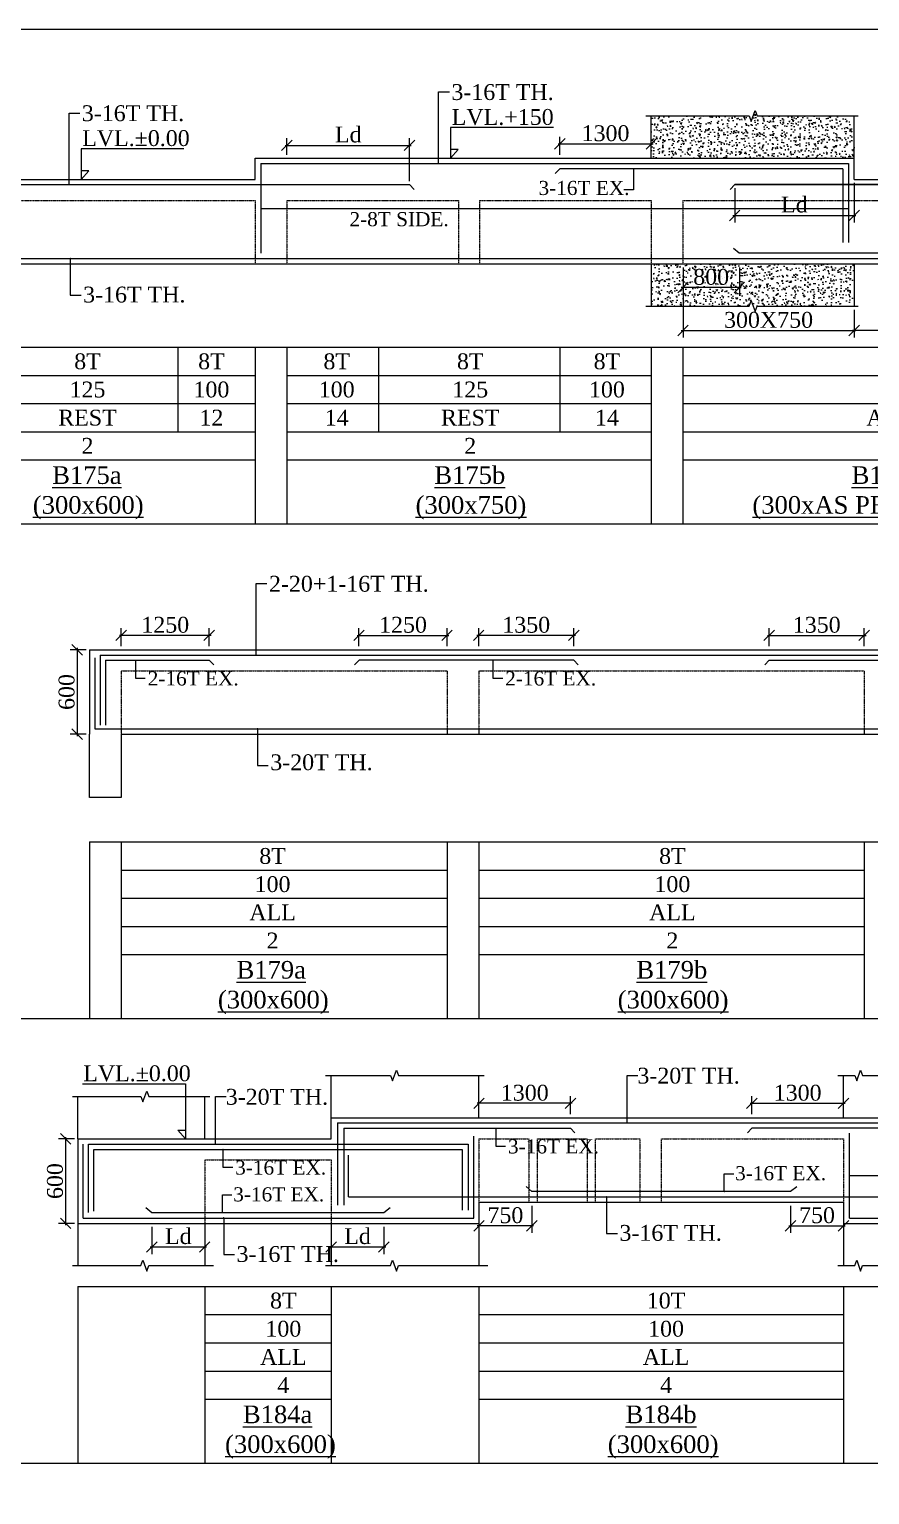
# Model space of a CAD drawing. Header units: millimetres. Extents: x 9781889 to 10654170, y -7832723 to -7608561.
# Drawn here: x 10515077 to 10527011, y -7781024 to -7760218 of the extents above; entities that cross this region are included whole.
import ezdxf
from ezdxf.enums import TextEntityAlignment as Align

# ---------------------------------------------------------------- set-up
doc = ezdxf.new("R2010")
doc.units = ezdxf.units.MM
doc.header["$LTSCALE"] = 10
doc.header["$PDMODE"] = 3
doc.linetypes.add('HIDDEN', pattern=[0.375, 0.25, -0.125])
for name, color, linetype, lineweight in [('LVL', 3, 'Continuous', 0), ('S-CUT OUT LINE', 9, 'Continuous', 0), ('S-DIM L.S.', 7, 'Continuous', 0), ('S-HATCH', 8, 'Continuous', 0), ('S-L.S.SECTION', 5, 'Continuous', 0), ('S-L.S.SLAB LINE', 252, 'HIDDEN', 0), ('S-L.S.STEEL', 1, 'Continuous', 9), ('S-L.S.STEEL 1', 6, 'Continuous', 0), ('S-SECTION MARK', 7, 'Continuous', 0), ('S-SHEET', 251, 'Continuous', 0), ('S-TEXT', 7, 'Continuous', 0), ('S-TEXT L.S. BEAM NO.', 30, 'Continuous', 0), ('S-TEXT. L.S.', 7, 'Continuous', 0)]:
    doc.layers.add(name, color=color, linetype=linetype, lineweight=lineweight)
doc.styles.add('135', font='arial.ttf', dxfattribs={"width": 0.8, "height": 135})
doc.styles.get("Standard").update_dxf_attribs({"font": 'arial.ttf'})
doc.styles.add('TEXT', font='times.ttf')
doc.dimstyles.new('75', dxfattribs={"dimtxt": 135, "dimasz": 90, "dimexe": 0.1, "dimexo": 0.03, "dimgap": 0.09, "dimtad": 1, "dimdec": 0, "dimzin": 0, "dimdsep": 46, "dimtxsty": '135', "dimblk": 'ARCHTICK', "dimcen": 0.09, "dimclrd": 256, "dimclre": 256, "dimclrt": 256, "dimadec": 0, "dimazin": 0, "dimtfac": 1, "dimtdec": 0, "dimtofl": 0, "dimtmove": 1, "dimatfit": 3, "dimldrblk": 'DOTSMALL', "dimfxl": 1, "dimtolj": 1, "dimtzin": 0, "dimlwd": -1, "dimlwe": -1, "dimarcsym": 0})
doc.dimstyles.new('SETU_1', dxfattribs={"dimtxt": 200, "dimasz": 150, "dimexe": 100, "dimexo": 50, "dimgap": 35, "dimtad": 1, "dimdec": 0, "dimzin": 0, "dimdsep": 46, "dimtxsty": 'Standard', "dimblk": 'OBLIQUE', "dimcen": 150, "dimdle": 25, "dimclrd": 256, "dimclre": 7, "dimclrt": 256, "dimadec": 0, "dimazin": 0, "dimtfac": 1, "dimtdec": 0, "dimtofl": 0, "dimtmove": 1, "dimatfit": 3, "dimfxl": 1, "dimtolj": 1, "dimtzin": 0, "dimlwd": -1, "dimlwe": 5, "dimarcsym": 1})

# ---------------------------------------------------------------- blocks, each defined once
blk = doc.blocks.new('_ArchTick')
at = {"color": 0, "linetype": 'ByBlock', "const_width": 0.15}
blk.add_lwpolyline([(-0.5, -0.5), (0.5, 0.5)], dxfattribs=at)
blk = doc.blocks.new('_Oblique')
at = {"color": 0, "linetype": 'ByBlock', "lineweight": -2}
blk.add_line((-0.5, -0.5), (0.5, 0.5), dxfattribs=at)
blk = doc.blocks.new('*D1008')
at = {"layer": 'Defpoints', "color": 0, "transparency": 16777216}
for p in [(10515933, -7769027), (10515758, -7770227), (10515933, -7770227)]:
    blk.add_point(p, dxfattribs=at)
at = {"layer": 'S-DIM L.S.', "color": 7, "lineweight": 5, "transparency": 16777216}
for p, q in [((10515883, -7769027), (10515658, -7769027)), ((10515883, -7770227), (10515658, -7770227))]:
    blk.add_line(p, q, dxfattribs=at)
at = {"layer": 'S-DIM L.S.', "transparency": 16777216}
blk.add_line((10515758, -7769002), (10515758, -7770252), dxfattribs=at)
at = {"layer": 'S-DIM L.S.', "transparency": 16777216, "xscale": 150, "yscale": 150, "zscale": 150}
for p, rotation in [((10515758, -7769027), 90), ((10515758, -7770227), 270)]:
    blk.add_blockref('_Oblique', p, dxfattribs=dict(at, rotation=rotation))
at = {"layer": 'S-DIM L.S.', "transparency": 16777216, "insert": (10515608, -7769627), "char_height": 225, "attachment_point": 5, "rotation": 90, "style": 'TEXT'}
blk.add_mtext('\\A1;600', dxfattribs=at)
blk = doc.blocks.new('*D1009')
at = {"layer": 'Defpoints', "color": 0, "transparency": 16777216}
for p in [(10516383, -7768823), (10516383, -7769027, 0), (10517633, -7769027, 0)]:
    blk.add_point(p, dxfattribs=at)
at = {"layer": 'S-DIM L.S.', "color": 7, "lineweight": 5, "transparency": 16777216}
for p, q in [((10516383, -7768977), (10516383, -7768723)), ((10517633, -7768977), (10517633, -7768723))]:
    blk.add_line(p, q, dxfattribs=at)
at = {"layer": 'S-DIM L.S.', "transparency": 16777216}
blk.add_line((10517658, -7768823), (10516358, -7768823), dxfattribs=at)
at = {"layer": 'S-DIM L.S.', "transparency": 16777216, "xscale": 150, "yscale": 150, "zscale": 150, "rotation": 180}
blk.add_blockref('_Oblique', (10516383, -7768823), dxfattribs=at)
at = {"layer": 'S-DIM L.S.', "transparency": 16777216, "xscale": 150, "yscale": 150, "zscale": 150}
blk.add_blockref('_Oblique', (10517633, -7768823), dxfattribs=at)
at = {"layer": 'S-DIM L.S.', "transparency": 16777216, "insert": (10517008, -7768674), "char_height": 225, "attachment_point": 5, "style": 'TEXT'}
blk.add_mtext('\\A1;1250', dxfattribs=at)
blk = doc.blocks.new('*D1010')
at = {"layer": 'Defpoints', "color": 0, "transparency": 16777216}
for p in [(10521009, -7768823), (10519759, -7769027, 0), (10521009, -7769027, 0)]:
    blk.add_point(p, dxfattribs=at)
at = {"layer": 'S-DIM L.S.', "color": 7, "lineweight": 5, "transparency": 16777216}
for p, q in [((10519759, -7768977), (10519759, -7768723)), ((10521009, -7768977), (10521009, -7768723))]:
    blk.add_line(p, q, dxfattribs=at)
at = {"layer": 'S-DIM L.S.', "transparency": 16777216}
blk.add_line((10519734, -7768823), (10521034, -7768823), dxfattribs=at)
at = {"layer": 'S-DIM L.S.', "transparency": 16777216, "xscale": 150, "yscale": 150, "zscale": 150, "rotation": 180}
blk.add_blockref('_Oblique', (10519759, -7768823), dxfattribs=at)
at = {"layer": 'S-DIM L.S.', "transparency": 16777216, "xscale": 150, "yscale": 150, "zscale": 150}
blk.add_blockref('_Oblique', (10521009, -7768823), dxfattribs=at)
at = {"layer": 'S-DIM L.S.', "transparency": 16777216, "insert": (10520384, -7768674), "char_height": 225, "attachment_point": 5, "style": 'TEXT'}
blk.add_mtext('\\A1;1250', dxfattribs=at)
blk = doc.blocks.new('*D1011')
at = {"layer": 'Defpoints', "color": 0, "transparency": 16777216}
for p in [(10521459, -7768823), (10521459, -7769027, 0), (10522809, -7769027, 0)]:
    blk.add_point(p, dxfattribs=at)
at = {"layer": 'S-DIM L.S.', "color": 7, "lineweight": 5, "transparency": 16777216}
for p, q in [((10521459, -7768977), (10521459, -7768723)), ((10522809, -7768977), (10522809, -7768723))]:
    blk.add_line(p, q, dxfattribs=at)
at = {"layer": 'S-DIM L.S.', "transparency": 16777216}
blk.add_line((10522834, -7768823), (10521434, -7768823), dxfattribs=at)
at = {"layer": 'S-DIM L.S.', "transparency": 16777216, "xscale": 150, "yscale": 150, "zscale": 150, "rotation": 180}
blk.add_blockref('_Oblique', (10521459, -7768823), dxfattribs=at)
at = {"layer": 'S-DIM L.S.', "transparency": 16777216, "xscale": 150, "yscale": 150, "zscale": 150}
blk.add_blockref('_Oblique', (10522809, -7768823), dxfattribs=at)
at = {"layer": 'S-DIM L.S.', "transparency": 16777216, "insert": (10522134, -7768674), "char_height": 225, "attachment_point": 5, "style": 'TEXT'}
blk.add_mtext('\\A1;1350', dxfattribs=at)
blk = doc.blocks.new('*D1217')
at = {"layer": 'Defpoints', "color": 0, "transparency": 16777216}
for p in [(10526934, -7768823), (10525584, -7769027, 0), (10526934, -7769027, 0)]:
    blk.add_point(p, dxfattribs=at)
at = {"layer": 'S-DIM L.S.', "color": 7, "lineweight": 5, "transparency": 16777216}
for p, q in [((10525584, -7768977), (10525584, -7768723)), ((10526934, -7768977), (10526934, -7768723))]:
    blk.add_line(p, q, dxfattribs=at)
at = {"layer": 'S-DIM L.S.', "transparency": 16777216}
blk.add_line((10525559, -7768823), (10526959, -7768823), dxfattribs=at)
at = {"layer": 'S-DIM L.S.', "transparency": 16777216, "xscale": 150, "yscale": 150, "zscale": 150, "rotation": 180}
blk.add_blockref('_Oblique', (10525584, -7768823), dxfattribs=at)
at = {"layer": 'S-DIM L.S.', "transparency": 16777216, "xscale": 150, "yscale": 150, "zscale": 150}
blk.add_blockref('_Oblique', (10526934, -7768823), dxfattribs=at)
at = {"layer": 'S-DIM L.S.', "transparency": 16777216, "insert": (10526259, -7768674), "char_height": 225, "attachment_point": 5, "style": 'TEXT'}
blk.add_mtext('\\A1;1350', dxfattribs=at)
blk = doc.blocks.new('*D1807')
at = {"layer": 'Defpoints', "color": 0, "transparency": 16777216}
for p in [(10523910, -7761845), (10522610, -7762049, 0), (10523910, -7762049, 0)]:
    blk.add_point(p, dxfattribs=at)
at = {"layer": 'S-DIM L.S.', "transparency": 16777216}
blk.add_line((10522585, -7761845), (10523935, -7761845), dxfattribs=at)
at = {"layer": 'S-DIM L.S.', "color": 7, "lineweight": 5, "transparency": 16777216}
for p, q in [((10522610, -7761999), (10522610, -7761745)), ((10523910, -7761999), (10523910, -7761745))]:
    blk.add_line(p, q, dxfattribs=at)
at = {"layer": 'S-DIM L.S.', "transparency": 16777216, "xscale": 150, "yscale": 150, "zscale": 150, "rotation": 180}
blk.add_blockref('_Oblique', (10522610, -7761845), dxfattribs=at)
at = {"layer": 'S-DIM L.S.', "transparency": 16777216, "xscale": 150, "yscale": 150, "zscale": 150}
blk.add_blockref('_Oblique', (10523910, -7761845), dxfattribs=at)
at = {"layer": 'S-DIM L.S.', "transparency": 16777216, "insert": (10523260, -7761695), "char_height": 225, "attachment_point": 5, "style": 'TEXT'}
blk.add_mtext('\\A1;1300', dxfattribs=at)
blk = doc.blocks.new('*D1809')
at = {"layer": 'Defpoints', "color": 0, "transparency": 16777216}
for p in [(10524360, -7763549, 0), (10525160, -7763549, 0), (10524360, -7763885)]:
    blk.add_point(p, dxfattribs=at)
at = {"layer": 'S-DIM L.S.', "color": 7, "lineweight": 5, "transparency": 16777216}
for p, q in [((10524360, -7763599), (10524360, -7763985)), ((10525160, -7763599), (10525160, -7763985))]:
    blk.add_line(p, q, dxfattribs=at)
at = {"layer": 'S-DIM L.S.', "transparency": 16777216}
blk.add_line((10525185, -7763885), (10524335, -7763885), dxfattribs=at)
at = {"layer": 'S-DIM L.S.', "transparency": 16777216, "xscale": 150, "yscale": 150, "zscale": 150, "rotation": 180}
blk.add_blockref('_Oblique', (10524360, -7763885), dxfattribs=at)
at = {"layer": 'S-DIM L.S.', "transparency": 16777216, "xscale": 150, "yscale": 150, "zscale": 150}
blk.add_blockref('_Oblique', (10525160, -7763885), dxfattribs=at)
at = {"layer": 'S-DIM L.S.', "transparency": 16777216, "insert": (10524760, -7763735), "char_height": 225, "attachment_point": 5, "style": 'TEXT'}
blk.add_mtext('\\A1;800', dxfattribs=at)
blk = doc.blocks.new('*D1810')
at = {"layer": 'Defpoints', "color": 0, "transparency": 16777216}
for p in [(10520477, -7761866), (10518735, -7762049, 0), (10520477, -7762424, 0)]:
    blk.add_point(p, dxfattribs=at)
at = {"layer": 'S-DIM L.S.', "transparency": 16777216}
blk.add_line((10518710, -7761866), (10520502, -7761866), dxfattribs=at)
at = {"layer": 'S-DIM L.S.', "color": 7, "lineweight": 5, "transparency": 16777216}
for p, q in [((10518735, -7761999), (10518735, -7761766)), ((10520477, -7762374), (10520477, -7761766))]:
    blk.add_line(p, q, dxfattribs=at)
at = {"layer": 'S-DIM L.S.', "transparency": 16777216, "xscale": 150, "yscale": 150, "zscale": 150, "rotation": 180}
blk.add_blockref('_Oblique', (10518735, -7761866), dxfattribs=at)
at = {"layer": 'S-DIM L.S.', "transparency": 16777216, "xscale": 150, "yscale": 150, "zscale": 150}
blk.add_blockref('_Oblique', (10520477, -7761866), dxfattribs=at)
at = {"layer": 'S-DIM L.S.', "transparency": 16777216, "insert": (10519606, -7761713), "char_height": 225, "attachment_point": 5, "style": 'TEXT'}
blk.add_mtext('\\A1;Ld', dxfattribs=at)
blk = doc.blocks.new('*D1803')
at = {"layer": 'Defpoints', "color": 0, "transparency": 16777216}
for p in [(10525094, -7762424, 0), (10526790, -7762349, 0), (10526790, -7762861)]:
    blk.add_point(p, dxfattribs=at)
at = {"layer": 'S-DIM L.S.', "color": 7, "lineweight": 5, "transparency": 16777216}
for p, q in [((10525094, -7762474), (10525094, -7762961)), ((10526790, -7762399), (10526790, -7762961))]:
    blk.add_line(p, q, dxfattribs=at)
at = {"layer": 'S-DIM L.S.', "transparency": 16777216}
blk.add_line((10525069, -7762861), (10526815, -7762861), dxfattribs=at)
at = {"layer": 'S-DIM L.S.', "transparency": 16777216, "xscale": 150, "yscale": 150, "zscale": 150, "rotation": 180}
blk.add_blockref('_Oblique', (10525094, -7762861), dxfattribs=at)
at = {"layer": 'S-DIM L.S.', "transparency": 16777216, "xscale": 150, "yscale": 150, "zscale": 150}
blk.add_blockref('_Oblique', (10526790, -7762861), dxfattribs=at)
at = {"layer": 'S-DIM L.S.', "transparency": 16777216, "insert": (10525942, -7762708), "char_height": 225, "attachment_point": 5, "style": 'TEXT'}
blk.add_mtext('\\A1;Ld', dxfattribs=at)
blk = doc.blocks.new('*D1804')
at = {"layer": 'Defpoints', "color": 0, "transparency": 16777216}
for p in [(10524360, -7763549, 0), (10526790, -7764149, 0), (10526790, -7764495)]:
    blk.add_point(p, dxfattribs=at)
at = {"layer": 'S-DIM L.S.', "color": 7, "lineweight": 5, "transparency": 16777216}
for p, q in [((10524360, -7763599), (10524360, -7764595)), ((10526790, -7764199), (10526790, -7764595))]:
    blk.add_line(p, q, dxfattribs=at)
at = {"layer": 'S-DIM L.S.', "transparency": 16777216}
blk.add_line((10524335, -7764495), (10526815, -7764495), dxfattribs=at)
at = {"layer": 'S-DIM L.S.', "transparency": 16777216, "xscale": 150, "yscale": 150, "zscale": 150, "rotation": 180}
blk.add_blockref('_Oblique', (10524360, -7764495), dxfattribs=at)
at = {"layer": 'S-DIM L.S.', "transparency": 16777216, "xscale": 150, "yscale": 150, "zscale": 150}
blk.add_blockref('_Oblique', (10526790, -7764495), dxfattribs=at)
at = {"layer": 'S-DIM L.S.', "transparency": 16777216, "insert": (10525575, -7764345), "char_height": 225, "attachment_point": 5, "style": 'TEXT'}
blk.add_mtext('\\A1;300X750', dxfattribs=at)
blk = doc.blocks.new('*D1805')
at = {"layer": 'Defpoints', "color": 0, "transparency": 16777216}
for p in [(10530195, -7763549, 0), (10526790, -7764149, 0), (10526790, -7764495)]:
    blk.add_point(p, dxfattribs=at)
at = {"layer": 'S-DIM L.S.', "color": 7, "lineweight": 5, "transparency": 16777216}
for p, q in [((10530195, -7763599), (10530195, -7764595)), ((10526790, -7764199), (10526790, -7764595))]:
    blk.add_line(p, q, dxfattribs=at)
at = {"layer": 'S-DIM L.S.', "transparency": 16777216}
blk.add_line((10530220, -7764495), (10526765, -7764495), dxfattribs=at)
at = {"layer": 'S-DIM L.S.', "transparency": 16777216, "xscale": 150, "yscale": 150, "zscale": 150, "rotation": 180}
blk.add_blockref('_Oblique', (10526790, -7764495), dxfattribs=at)
at = {"layer": 'S-DIM L.S.', "transparency": 16777216, "xscale": 150, "yscale": 150, "zscale": 150}
blk.add_blockref('_Oblique', (10530195, -7764495), dxfattribs=at)
at = {"layer": 'S-DIM L.S.', "transparency": 16777216, "insert": (10528492, -7764345), "char_height": 225, "attachment_point": 5, "style": 'TEXT'}
blk.add_mtext('\\A1;300X600', dxfattribs=at)
blk = doc.blocks.new('*D1822')
at = {"layer": 'Defpoints', "color": 0, "transparency": 16777216}
for p in [(10515768, -7775971), (10515593, -7777171), (10515768, -7777171)]:
    blk.add_point(p, dxfattribs=at)
at = {"layer": 'S-DIM L.S.', "color": 7, "lineweight": 5, "transparency": 16777216}
for p, q in [((10515718, -7775971), (10515493, -7775971)), ((10515718, -7777171), (10515493, -7777171))]:
    blk.add_line(p, q, dxfattribs=at)
at = {"layer": 'S-DIM L.S.', "transparency": 16777216}
blk.add_line((10515593, -7775946), (10515593, -7777196), dxfattribs=at)
at = {"layer": 'S-DIM L.S.', "transparency": 16777216, "xscale": 150, "yscale": 150, "zscale": 150}
for p, rotation in [((10515593, -7775971), 90), ((10515593, -7777171), 270)]:
    blk.add_blockref('_Oblique', p, dxfattribs=dict(at, rotation=rotation))
at = {"layer": 'S-DIM L.S.', "transparency": 16777216, "insert": (10515443, -7776571), "char_height": 225, "attachment_point": 5, "rotation": 90, "style": 'TEXT'}
blk.add_mtext('\\A1;600', dxfattribs=at)
blk = doc.blocks.new('*D1813')
at = {"layer": 'Defpoints', "color": 0, "transparency": 16777216}
for p in [(10521463, -7775467), (10521463, -7775671, 0), (10522763, -7775671, 0)]:
    blk.add_point(p, dxfattribs=at)
at = {"layer": 'S-DIM L.S.', "color": 7, "lineweight": 5, "transparency": 16777216}
for p, q in [((10521463, -7775621), (10521463, -7775367)), ((10522763, -7775621), (10522763, -7775367))]:
    blk.add_line(p, q, dxfattribs=at)
at = {"layer": 'S-DIM L.S.', "transparency": 16777216}
blk.add_line((10522788, -7775467), (10521438, -7775467), dxfattribs=at)
at = {"layer": 'S-DIM L.S.', "transparency": 16777216, "xscale": 150, "yscale": 150, "zscale": 150, "rotation": 180}
blk.add_blockref('_Oblique', (10521463, -7775467), dxfattribs=at)
at = {"layer": 'S-DIM L.S.', "transparency": 16777216, "xscale": 150, "yscale": 150, "zscale": 150}
blk.add_blockref('_Oblique', (10522763, -7775467), dxfattribs=at)
at = {"layer": 'S-DIM L.S.', "transparency": 16777216, "insert": (10522113, -7775318), "char_height": 225, "attachment_point": 5, "style": 'TEXT'}
blk.add_mtext('\\A1;1300', dxfattribs=at)
blk = doc.blocks.new('*D1814')
at = {"layer": 'Defpoints', "color": 0, "transparency": 16777216}
for p in [(10525888, -7776871, 0), (10526638, -7776871, 0), (10526638, -7777207)]:
    blk.add_point(p, dxfattribs=at)
at = {"layer": 'S-DIM L.S.', "color": 7, "lineweight": 5, "transparency": 16777216}
for p, q in [((10525888, -7776921), (10525888, -7777307)), ((10526638, -7776921), (10526638, -7777307))]:
    blk.add_line(p, q, dxfattribs=at)
at = {"layer": 'S-DIM L.S.', "transparency": 16777216}
blk.add_line((10525863, -7777207), (10526663, -7777207), dxfattribs=at)
at = {"layer": 'S-DIM L.S.', "transparency": 16777216, "xscale": 150, "yscale": 150, "zscale": 150, "rotation": 180}
blk.add_blockref('_Oblique', (10525888, -7777207), dxfattribs=at)
at = {"layer": 'S-DIM L.S.', "transparency": 16777216, "xscale": 150, "yscale": 150, "zscale": 150}
blk.add_blockref('_Oblique', (10526638, -7777207), dxfattribs=at)
at = {"layer": 'S-DIM L.S.', "transparency": 16777216, "insert": (10526263, -7777057), "char_height": 225, "attachment_point": 5, "style": 'TEXT'}
blk.add_mtext('\\A1;750', dxfattribs=at)
blk = doc.blocks.new('*D1815')
at = {"layer": 'Defpoints', "color": 0, "transparency": 16777216}
for p in [(10521463, -7776871, 0), (10522213, -7776871, 0), (10521463, -7777207)]:
    blk.add_point(p, dxfattribs=at)
at = {"layer": 'S-DIM L.S.', "color": 7, "lineweight": 5, "transparency": 16777216}
for p, q in [((10521463, -7776921), (10521463, -7777307)), ((10522213, -7776921), (10522213, -7777307))]:
    blk.add_line(p, q, dxfattribs=at)
at = {"layer": 'S-DIM L.S.', "transparency": 16777216}
blk.add_line((10522238, -7777207), (10521438, -7777207), dxfattribs=at)
at = {"layer": 'S-DIM L.S.', "transparency": 16777216, "xscale": 150, "yscale": 150, "zscale": 150, "rotation": 180}
blk.add_blockref('_Oblique', (10521463, -7777207), dxfattribs=at)
at = {"layer": 'S-DIM L.S.', "transparency": 16777216, "xscale": 150, "yscale": 150, "zscale": 150}
blk.add_blockref('_Oblique', (10522213, -7777207), dxfattribs=at)
at = {"layer": 'S-DIM L.S.', "transparency": 16777216, "insert": (10521838, -7777057), "char_height": 225, "attachment_point": 5, "style": 'TEXT'}
blk.add_mtext('\\A1;750', dxfattribs=at)
blk = doc.blocks.new('*D1817')
at = {"layer": 'Defpoints', "color": 0, "transparency": 16777216}
for p in [(10526638, -7775467), (10525338, -7775671, 0), (10526638, -7775671, 0)]:
    blk.add_point(p, dxfattribs=at)
at = {"layer": 'S-DIM L.S.', "color": 7, "lineweight": 5, "transparency": 16777216}
for p, q in [((10525338, -7775621), (10525338, -7775367)), ((10526638, -7775621), (10526638, -7775367))]:
    blk.add_line(p, q, dxfattribs=at)
at = {"layer": 'S-DIM L.S.', "transparency": 16777216}
blk.add_line((10525313, -7775467), (10526663, -7775467), dxfattribs=at)
at = {"layer": 'S-DIM L.S.', "transparency": 16777216, "xscale": 150, "yscale": 150, "zscale": 150, "rotation": 180}
blk.add_blockref('_Oblique', (10525338, -7775467), dxfattribs=at)
at = {"layer": 'S-DIM L.S.', "transparency": 16777216, "xscale": 150, "yscale": 150, "zscale": 150}
blk.add_blockref('_Oblique', (10526638, -7775467), dxfattribs=at)
at = {"layer": 'S-DIM L.S.', "transparency": 16777216, "insert": (10525988, -7775318), "char_height": 225, "attachment_point": 5, "style": 'TEXT'}
blk.add_mtext('\\A1;1300', dxfattribs=at)
blk = doc.blocks.new('*D1823')
at = {"layer": 'Defpoints', "color": 0, "transparency": 16777216}
for p in [(10516818, -7777171, 0), (10517568, -7777171, 0), (10516818, -7777507)]:
    blk.add_point(p, dxfattribs=at)
at = {"layer": 'S-DIM L.S.', "color": 7, "lineweight": 5, "transparency": 16777216}
for p, q in [((10516818, -7777221), (10516818, -7777607)), ((10517568, -7777221), (10517568, -7777607))]:
    blk.add_line(p, q, dxfattribs=at)
at = {"layer": 'S-DIM L.S.', "transparency": 16777216}
blk.add_line((10517593, -7777507), (10516793, -7777507), dxfattribs=at)
at = {"layer": 'S-DIM L.S.', "transparency": 16777216, "xscale": 150, "yscale": 150, "zscale": 150, "rotation": 180}
blk.add_blockref('_Oblique', (10516818, -7777507), dxfattribs=at)
at = {"layer": 'S-DIM L.S.', "transparency": 16777216, "xscale": 150, "yscale": 150, "zscale": 150}
blk.add_blockref('_Oblique', (10517568, -7777507), dxfattribs=at)
at = {"layer": 'S-DIM L.S.', "transparency": 16777216, "insert": (10517193, -7777354), "char_height": 225, "attachment_point": 5, "style": 'TEXT'}
blk.add_mtext('\\A1;Ld', dxfattribs=at)
blk = doc.blocks.new('*D1824')
at = {"layer": 'Defpoints', "color": 0, "transparency": 16777216}
for p in [(10519363, -7777171, 0), (10520113, -7777171, 0), (10519363, -7777507)]:
    blk.add_point(p, dxfattribs=at)
at = {"layer": 'S-DIM L.S.', "color": 7, "lineweight": 5, "transparency": 16777216}
for p, q in [((10519363, -7777221), (10519363, -7777607)), ((10520113, -7777221), (10520113, -7777607))]:
    blk.add_line(p, q, dxfattribs=at)
at = {"layer": 'S-DIM L.S.', "transparency": 16777216}
blk.add_line((10520138, -7777507), (10519338, -7777507), dxfattribs=at)
at = {"layer": 'S-DIM L.S.', "transparency": 16777216, "xscale": 150, "yscale": 150, "zscale": 150, "rotation": 180}
blk.add_blockref('_Oblique', (10519363, -7777507), dxfattribs=at)
at = {"layer": 'S-DIM L.S.', "transparency": 16777216, "xscale": 150, "yscale": 150, "zscale": 150}
blk.add_blockref('_Oblique', (10520113, -7777507), dxfattribs=at)
at = {"layer": 'S-DIM L.S.', "transparency": 16777216, "insert": (10519738, -7777354), "char_height": 225, "attachment_point": 5, "style": 'TEXT'}
blk.add_mtext('\\A1;Ld', dxfattribs=at)

msp = doc.modelspace()

# ---------------------------------------------------------------- hatches: boundary and pattern name
at = {"layer": 'S-HATCH', "linetype": 'ByBlock'}
h = msp.add_hatch(dxfattribs=at)
h.set_pattern_fill('AR-CONC', color=256)
h.set_pattern_definition([(50, (455357.57, 71889.16), (182.184669, -15.9390855), [19.05, -209.55]), (355, (455357.57, 71889.16), (-35.2434214, 191.0568452), [15.24, -167.6405842]), (100.4514447, (455372.75, 71887.83), (146.941247, 175.117752), [16.1900088, -178.0902446]), (46.1842, (455357.57, 71939.96), (271.079041, -42.042328), [28.575, -314.325]), (96.6355576, (455380.16, 71936.45), (237.404134, 247.4261246), [24.285023, -267.135608]), (351.1841512, (455357.57, 71939.96), (237.404134, 247.4261246), [22.859967, -251.459732]), (21, (455382.97, 71927.26), (151.6143913, -102.2651982), [19.05, -209.55]), (326, (455382.97, 71927.26), (61.8020283, 184.187966), [15.24, -167.64]), (71.451445, (455395.6, 71918.73), (213.4164193, 81.922769), [16.1900088, -178.0899376]), (37.5, (455357.57, 71889.155), (3.08860325, 84.55503887), [0, -165.608, 0, -170.18, 0, -168.275]), (7.5, (455357.57, 71889.155), (66.8196625, 100.1805748), [0, -97.028, 0, -161.798, 0, -64.135]), (327.5, (455300.926, 71889.155), (135.59059517, -5.728744), [0, -63.5, 0, -198.12, 0, -262.89]), (317.5, (455275.53, 71889.16), (148.1291814, 25.426491), [0, -82.55, 0, -131.572, 0, -186.69])])
h.paths.add_polyline_path([(10526789.6, -7762048.7), (10526789.6, -7761448.7), (10525411.6, -7761448.7), (10525383.6, -7761371.9), (10525327.7, -7761525.6), (10525299.7, -7761448.7), (10523909.6, -7761448.7), (10523909.6, -7762048.7)])
h.paths.add_polyline_path([(10524682.6, -7761448.7), (10525459.6, -7761448.7), (10525459.6, -7761453.7), (10524682.6, -7761453.7)], flags=16)
h = msp.add_hatch(dxfattribs=at)
h.set_pattern_fill('AR-CONC', color=256)
h.set_pattern_definition([(50, (455357.57, 71589.16), (182.184669, -15.9390855), [19.05, -209.55]), (355, (455357.57, 71589.16), (-35.2434214, 191.0568452), [15.24, -167.6405842]), (100.4514447, (455372.75, 71587.83), (146.941247, 175.117752), [16.1900088, -178.0902446]), (46.1842, (455357.57, 71639.96), (271.079041, -42.042328), [28.575, -314.325]), (96.6355576, (455380.16, 71636.45), (237.404134, 247.4261246), [24.285023, -267.135608]), (351.1841512, (455357.57, 71639.96), (237.404134, 247.4261246), [22.859967, -251.459732]), (21, (455382.97, 71627.26), (151.6143913, -102.2651982), [19.05, -209.55]), (326, (455382.97, 71627.26), (61.8020283, 184.187966), [15.24, -167.64]), (71.451445, (455395.6, 71618.73), (213.4164193, 81.922769), [16.1900088, -178.0899376]), (37.5, (455357.57, 71589.155), (3.08860325, 84.55503887), [0, -165.608, 0, -170.18, 0, -168.275]), (7.5, (455357.57, 71589.155), (66.8196625, 100.1805748), [0, -97.028, 0, -161.798, 0, -64.135]), (327.5, (455300.926, 71589.155), (135.59059517, -5.728744), [0, -63.5, 0, -198.12, 0, -262.89]), (317.5, (455275.53, 71589.16), (148.1291814, 25.426491), [0, -82.55, 0, -131.572, 0, -186.69])])
h.paths.add_polyline_path([(10526789.6, -7764148.7), (10526789.6, -7763548.7), (10523909.6, -7763548.7), (10523909.6, -7764148.7), (10525299.7, -7764148.7), (10525327.7, -7764071.9), (10525383.6, -7764225.6), (10525411.6, -7764148.7)])
h.paths.add_polyline_path([(10524450.1, -7763974), (10525061, -7763974), (10525061, -7763493.6), (10524450.1, -7763493.6)], flags=9)

# ---------------------------------------------------------------- linework, layer by layer
at = {"layer": 'LVL', "linetype": 'Continuous', "elevation": 0}
for points in [[(10522521.8, -7761613.7), (10521060.6, -7761613.7), (10521060.6, -7762048.7), (10521168.8, -7761926.7), (10521060.6, -7761926.7)], [(10517273.9, -7761913.7), (10515812.7, -7761913.7), (10515812.7, -7762348.7), (10515920.8, -7762226.7), (10515812.7, -7762226.7)], [(10515833.7, -7775191.4), (10517294.9, -7775191.4), (10517294.9, -7775970.9), (10517186.8, -7775848.8), (10517294.9, -7775848.8)]]:
    msp.add_lwpolyline(points, dxfattribs=at)
at = {"layer": 'S-CUT OUT LINE', "color": 5, "elevation": 0}
for points in [[(10523831.3, -7761448.7), (10525299.7, -7761448.7), (10525327.7, -7761525.6), (10525383.6, -7761371.9), (10525411.6, -7761448.7), (10526848.8, -7761448.7)], [(10523831.3, -7764148.7), (10525299.7, -7764148.7), (10525327.7, -7764071.9), (10525383.6, -7764225.6), (10525411.6, -7764148.7), (10526848.8, -7764148.7)], [(10519284.9, -7775070.9), (10520207.5, -7775070.9), (10520235.5, -7775147.7), (10520291.4, -7774994), (10520319.4, -7775070.9), (10521538.1, -7775070.9)], [(10526559.8, -7775070.9), (10526798.7, -7775070.9), (10526826.7, -7775147.7), (10526882.6, -7774994), (10526910.6, -7775070.9), (10527163.1, -7775070.9)], [(10515689.8, -7775370.9), (10516662.2, -7775370.9), (10516690.1, -7775447.7), (10516746.1, -7775294), (10516774, -7775370.9), (10517643.1, -7775370.9)], [(10515689.8, -7777770.9), (10516662.2, -7777770.9), (10516690.1, -7777694), (10516746.1, -7777847.7), (10516774, -7777770.9), (10517692.1, -7777770.9)], [(10519284.9, -7777770.9), (10520207.5, -7777770.9), (10520235.5, -7777694), (10520291.4, -7777847.7), (10520319.4, -7777770.9), (10521587.1, -7777770.9)], [(10526559.8, -7777770.9), (10526798.7, -7777770.9), (10526826.7, -7777694), (10526882.6, -7777847.7), (10526910.6, -7777770.9), (10527163.1, -7777770.9)]]:
    msp.add_lwpolyline(points, dxfattribs=at)
at = {"layer": 'S-L.S.SECTION'}
for p, q in [((10523909.6, -7762048.7, 0), (10523909.6, -7761448.7, 0)), ((10526789.6, -7762348.7, 0), (10526789.6, -7761448.7, 0)), ((10518284.6, -7762048.7, 0), (10526789.6, -7762048.7, 0)), ((10518284.6, -7762348.7, 0), (10518284.6, -7762048.7, 0)), ((10513039.6, -7762348.7, 0), (10518284.6, -7762348.7, 0)), ((10526789.6, -7762348.7, 0), (10530644.6, -7762348.7, 0)), ((10513039.6, -7763548.7, 0), (10535648.5, -7763548.7, 0)), ((10523909.6, -7763548.7, 0), (10523909.6, -7764148.7, 0)), ((10526789.6, -7763548.7, 0), (10526789.6, -7764148.7, 0)), ((10515933, -7769026.8, 0), (10533264.1, -7769026.8, 0)), ((10515933, -7769026.8, 0), (10515933, -7770226.8, 0)), ((10515933, -7770226.8, 0), (10515933.1, -7770226.8, 0)), ((10516383.1, -7770226.8, 0), (10533264.1, -7770226.8, 0)), ((10519363.1, -7775970.9, 0), (10519363.1, -7775070.9, 0)), ((10521463.1, -7775670.9, 0), (10521463.1, -7775070.9, 0)), ((10526638.1, -7775670.9, 0), (10526638.1, -7775070.9, 0)), ((10515768.1, -7775970.9, 0), (10515768.1, -7775370.9, 0)), ((10517568.1, -7775970.9, 0), (10517568.1, -7775370.9, 0)), ((10519363.1, -7775670.9, 0), (10533373.1, -7775670.9, 0)), ((10515768.1, -7775970.9, 0), (10519363.1, -7775970.9, 0)), ((10515768.1, -7775970.9, 0), (10515768.1, -7777170.9, 0)), ((10521463.1, -7776870.9, 0), (10526638.1, -7776870.9, 0)), ((10521463.1, -7776870.9, 0), (10521463.1, -7777770.9, 0)), ((10526638.1, -7776870.9, 0), (10526638.1, -7777770.9, 0)), ((10515768.1, -7777170.9, 0), (10521463.1, -7777170.9, 0)), ((10515768.1, -7777170.9, 0), (10515768.1, -7777770.9, 0)), ((10517568.1, -7777170.9, 0), (10517568.1, -7777770.9, 0)), ((10519363.1, -7777170.9, 0), (10519363.1, -7777770.9, 0)), ((10526638.1, -7777170.9, 0), (10538376.9, -7777170.9, 0))]:
    msp.add_line(p, q, dxfattribs=at)
at = {"layer": 'S-L.S.SECTION', "elevation": 0}
msp.add_lwpolyline([(10516383.1, -7770226.8), (10516383.1, -7771126.8), (10515933.1, -7771126.8), (10515933.1, -7770226.8)], dxfattribs=at)
at = {"layer": 'S-L.S.SLAB LINE', "ltscale": 0.3}
for p, q in [((10513489.6, -7762648.7, 0), (10518284.6, -7762648.7, 0)), ((10518284.6, -7762648.7, 0), (10518284.6, -7763548.7, 0)), ((10518734.6, -7762648.7, 0), (10521172.1, -7762648.7, 0)), ((10518734.6, -7762648.7, 0), (10518734.6, -7763548.7, 0)), ((10521172.1, -7762648.7, 0), (10521172.1, -7763548.7, 0)), ((10521472.1, -7762648.7, 0), (10521472.1, -7763548.7, 0)), ((10521472.1, -7762648.7, 0), (10523909.6, -7762648.7, 0)), ((10523909.6, -7762648.7, 0), (10523909.6, -7763548.7, 0)), ((10524359.6, -7762648.7, 0), (10530194.6, -7762648.7, 0)), ((10524359.6, -7762648.7, 0), (10524359.6, -7763548.7, 0)), ((10516383.1, -7769326.8, 0), (10516383.1, -7770226.8, 0)), ((10516383.1, -7769326.8, 0), (10521009.1, -7769326.8, 0)), ((10521009.1, -7769326.8, 0), (10521009.1, -7770226.8, 0)), ((10521459.1, -7769326.8, 0), (10526934.1, -7769326.8, 0)), ((10521459.1, -7769326.8, 0), (10521459.1, -7770226.8, 0)), ((10526934.1, -7769326.8, 0), (10526934.1, -7770226.8, 0)), ((10521463.1, -7775970.9, 0), (10522173.1, -7775970.9, 0)), ((10521463.1, -7775970.9, 0), (10521463.1, -7776870.9, 0)), ((10522173.1, -7775970.9, 0), (10522173.1, -7776870.9, 0)), ((10522288.1, -7775970.9, 0), (10522998.1, -7775970.9, 0)), ((10522288.1, -7775970.9, 0), (10522288.1, -7776870.9, 0)), ((10522998.1, -7775970.9, 0), (10522998.1, -7776870.9, 0)), ((10523113.1, -7775970.9, 0), (10523748.1, -7775970.9, 0)), ((10523113.1, -7775970.9, 0), (10523113.1, -7776870.9, 0)), ((10523748.1, -7775970.9, 0), (10523748.1, -7776870.9, 0)), ((10524048.1, -7775970.9, 0), (10526638.1, -7775970.9, 0)), ((10524048.1, -7775970.9, 0), (10524048.1, -7776870.9, 0)), ((10526638.1, -7775970.9, 0), (10526638.1, -7776870.9, 0)), ((10515768.1, -7776270.9, 0), (10515768.1, -7776270.9, 0)), ((10517568.1, -7776270.9, 0), (10519363.1, -7776270.9, 0)), ((10517568.1, -7776270.9, 0), (10517568.1, -7777170.9, 0)), ((10519363.1, -7776270.9, 0), (10519363.1, -7777170.9, 0))]:
    msp.add_line(p, q, dxfattribs=at)
at = {"layer": 'S-L.S.STEEL'}
for p, q in [((10518366.5, -7762123.7, 0), (10518366.5, -7763398.5, 0)), ((10526631.3, -7762198.7, 0), (10526631.3, -7763246.1, 0)), ((10526711.7, -7762123.7, 0), (10526711.7, -7763246.1, 0)), ((10520477.2, -7762423.7, 0), (10520540.4, -7762490.6, 0)), ((10513114.6, -7763473.7, 0), (10535577.6, -7763473.7, 0)), ((10516008, -7769142.5, 0), (10516008, -7770151.8, 0)), ((10516083, -7769101.8, 0), (10533114.1, -7769101.8, 0)), ((10516083, -7769101.8, 0), (10516083, -7770096.8, 0)), ((10516158, -7769176.8, 0), (10516158, -7770096.8, 0)), ((10522809.2, -7769176.8, 0), (10522872.4, -7769243.6, 0)), ((10525584.1, -7769176.8, 0), (10525520.9, -7769243.6, 0)), ((10516008, -7770151.8, 0), (10533189.1, -7770151.8, 0)), ((10519452.6, -7775745.9, 0), (10519452.6, -7776914.3, 0)), ((10519542, -7775820.9, 0), (10522763.1, -7775820.9, 0)), ((10519542, -7775820.9, 0), (10519542, -7776914.3, 0)), ((10522763.1, -7775820.9, 0), (10522826.3, -7775887.7, 0)), ((10525338, -7775820.9, 0), (10525274.8, -7775887.7, 0)), ((10528238.2, -7775820.9, 0), (10525338, -7775820.9, 0)), ((10521391.9, -7777095.9, 0), (10521391.9, -7775933.4, 0)), ((10526722.7, -7777095.9, 0), (10526722.7, -7775890.7, 0)), ((10515843.1, -7777095.9, 0), (10515843.1, -7776045.9, 0)), ((10515993.1, -7776999.7, 0), (10515993.1, -7776120.9, 0)), ((10515993.1, -7776120.9, 0), (10521226.2, -7776120.9, 0)), ((10519611.7, -7776795.9, 0), (10519611.7, -7776202.1, 0)), ((10521226.2, -7776120.9, 0), (10521226.2, -7776982.9, 0)), ((10521309.1, -7776045.9, 0), (10521309.1, -7776982.9, 0)), ((10519611.7, -7776795.9, 0), (10528238.2, -7776795.9, 0)), ((10515843.1, -7777095.9, 0), (10521391.9, -7777095.9, 0)), ((10526722.7, -7777095.9, 0), (10538306, -7777095.9, 0))]:
    msp.add_line(p, q, dxfattribs=at)
at = {"layer": 'S-L.S.STEEL', "elevation": 0}
for points in [[(10529484, -7763330.5), (10529394.5, -7763398.7), (10525159.7, -7763398.7), (10525077.7, -7763328)], [(10525977.5, -7776652.7), (10525888, -7776720.9), (10522213.3, -7776720.9), (10522131.3, -7776650.2)], [(10520202.8, -7776952.7), (10520113.3, -7777020.9), (10516815.2, -7777020.9), (10516733.2, -7776950.2)]]:
    msp.add_lwpolyline(points, dxfattribs=at)
at = {"layer": 'S-L.S.STEEL'}
for points in [[(10518366.5, -7762123.7, 0), (10526711.7, -7762123.7, 0)], [(10526631.3, -7762198.7, 0), (10522609.6, -7762198.7, 0), (10522546.4, -7762265.6, 0)], [(10513189.6, -7762423.7, 0), (10520477.2, -7762423.7, 0)], [(10529115.6, -7762423.7, 0), (10525093.9, -7762423.7, 0), (10525030.8, -7762490.6, 0)], [(10525093.9, -7762423.7, 0), (10530577.4, -7762423.7, 0), (10530577.4, -7763350.9, 0)], [(10516158, -7769176.8, 0), (10517633, -7769176.8, 0), (10517696.2, -7769243.6, 0)], [(10522809.2, -7769176.8, 0), (10519759.1, -7769176.8, 0), (10519695.9, -7769243.6, 0)], [(10525584.1, -7769176.8, 0), (10528734.1, -7769176.8, 0), (10528797.3, -7769243.6, 0)], [(10519452.6, -7775745.9, 0), (10533291.2, -7775745.9, 0), (10533291.2, -7776996, 0)], [(10515918.1, -7777016.2, 0), (10515918.1, -7776045.9, 0), (10521309.1, -7776045.9, 0)]]:
    msp.add_polyline3d(points, dxfattribs=at)
at = {"layer": 'S-L.S.STEEL 1'}
for p, q in [((10518366.5, -7762761.1, 0), (10526711.7, -7762761.1, 0)), ((10526722.7, -7776493.3, 0), (10533291.2, -7776493.3, 0))]:
    msp.add_line(p, q, dxfattribs=at)
at = {"layer": 'S-SHEET'}
for p, q in [((10513039.6, -7764732, 0), (10535648.5, -7764732, 0)), ((10517184.6, -7764732, 0), (10517184.6, -7765932, 0)), ((10518284.6, -7764732, 0), (10518284.6, -7767241.3, 0)), ((10518734.6, -7764732, 0), (10518734.6, -7767241.3, 0)), ((10520034.6, -7764732, 0), (10520034.6, -7765932, 0)), ((10522609.6, -7764732, 0), (10522609.6, -7765932, 0)), ((10523909.6, -7764732, 0), (10523909.6, -7767241.3, 0)), ((10524359.6, -7764732, 0), (10524359.6, -7767241.3, 0)), ((10513489.6, -7765132, 0), (10518284.6, -7765132, 0)), ((10518734.6, -7765132, 0), (10523909.6, -7765132, 0)), ((10524359.6, -7765132, 0), (10530194.6, -7765132, 0)), ((10513489.6, -7765532, 0), (10518284.6, -7765532, 0)), ((10518734.6, -7765532, 0), (10523909.6, -7765532, 0)), ((10524359.6, -7765532, 0), (10530194.6, -7765532, 0)), ((10513489.6, -7765932, 0), (10518284.6, -7765932, 0)), ((10518734.6, -7765932, 0), (10523909.6, -7765932, 0)), ((10524359.6, -7765932, 0), (10530194.6, -7765932, 0)), ((10513489.6, -7766332, 0), (10518284.6, -7766332, 0)), ((10518734.6, -7766332, 0), (10523909.6, -7766332, 0)), ((10524359.6, -7766332, 0), (10530194.6, -7766332, 0)), ((10488158.7, -7767241.3), (10539492.8, -7767241.3)), ((10513039.6, -7767241.3, 0), (10535648.5, -7767241.3, 0)), ((10515933, -7771755.2, 0), (10533264.1, -7771755.2, 0)), ((10515933, -7771755.2, 0), (10515933, -7774264.5, 0)), ((10516383, -7771755.2, 0), (10516383, -7774264.5, 0)), ((10521009.1, -7771755.2, 0), (10521009.1, -7774264.5, 0)), ((10521459.1, -7771755.2, 0), (10521459.1, -7774264.5, 0)), ((10526934.1, -7771755.2, 0), (10526934.1, -7774264.5, 0)), ((10516383, -7772155.2, 0), (10521009.1, -7772155.2, 0)), ((10521459.1, -7772155.2, 0), (10526934.1, -7772155.2, 0)), ((10516383, -7772555.2, 0), (10521009.1, -7772555.2, 0)), ((10521459.1, -7772555.2, 0), (10526934.1, -7772555.2, 0)), ((10516383, -7772955.2, 0), (10521009.1, -7772955.2, 0)), ((10521459.1, -7772955.2, 0), (10526934.1, -7772955.2, 0)), ((10516383, -7773355.2, 0), (10521009.1, -7773355.2, 0)), ((10521459.1, -7773355.2, 0), (10526934.1, -7773355.2, 0)), ((10488158.7, -7774264.5), (10539492.8, -7774264.5)), ((10515933, -7774264.5), (10533264.1, -7774264.5, 0)), ((10515768.1, -7778067.4, 0), (10538376.9, -7778067.4, 0)), ((10515768.1, -7778067.4, 0), (10515768.1, -7780576.7, 0)), ((10517568.1, -7778067.4, 0), (10517568.1, -7780576.7, 0)), ((10519363.1, -7778067.4, 0), (10519363.1, -7780576.7, 0)), ((10521463.1, -7778067.4, 0), (10521463.1, -7780576.7, 0)), ((10526638.1, -7778067.4, 0), (10526638.1, -7780576.7, 0)), ((10517568.1, -7778467.4, 0), (10519363.1, -7778467.4, 0)), ((10521463.1, -7778467.4, 0), (10526638.1, -7778467.4, 0)), ((10517568.1, -7778867.4, 0), (10519363.1, -7778867.4, 0)), ((10521463.1, -7778867.4, 0), (10526638.1, -7778867.4, 0)), ((10517568.1, -7779267.4, 0), (10519363.1, -7779267.4, 0)), ((10521463.1, -7779267.4, 0), (10526638.1, -7779267.4, 0)), ((10517568.1, -7779667.4, 0), (10519363.1, -7779667.4, 0)), ((10521463.1, -7779667.4, 0), (10526638.1, -7779667.4, 0)), ((10488158.7, -7780576.7, 0), (10539492.8, -7780576.7, 0)), ((10515768.1, -7780576.7, 0), (10538376.9, -7780576.7, 0))]:
    msp.add_line(p, q, dxfattribs=at)
msp.add_lwpolyline([(10488158.7, -7760218.1), (10539492.8, -7760218.1), (10539492.8, -7801877.7), (10488158.7, -7801877.7)], close=True, dxfattribs=at)

# ---------------------------------------------------------------- texts
at = {"layer": 'LVL', "style": 'TEXT'}
for s, p in [('LVL.+150', (10521076.4, -7761575.3, 0)), ('LVL.%%P0.00', (10515828.4, -7761875.3, 0)), ('LVL.%%P0.00', (10515842.9, -7775153, 0))]:
    msp.add_text(s, height=225, dxfattribs=at).set_placement(p)
at = {"layer": 'S-L.S.STEEL 1', "style": 'TEXT'}
msp.add_text('2-8T SIDE.', height=200, dxfattribs=at).set_placement((10519623.6, -7763013.6))
at = {"layer": 'S-TEXT', "linetype": 'ByBlock', "style": 'TEXT'}
for s, p in [('8T', (10515903.6, -7764932, 0)), ('8T', (10517663.5, -7764932, 0)), ('8T', (10519442.4, -7764932, 0)), ('8T', (10521338.6, -7764932, 0)), ('8T', (10523279.6, -7764932, 0)), ('125', (10515903.6, -7765332, 0)), ('100', (10517663.5, -7765332, 0)), ('100', (10519442.4, -7765332, 0)), ('125', (10521338.6, -7765332, 0)), ('100', (10523279.6, -7765332, 0)), ('REST', (10515903.6, -7765732, 0)), ('12', (10517663.5, -7765732, 0)), ('14', (10519442.4, -7765732, 0)), ('REST', (10521338.6, -7765732, 0)), ('14', (10523279.6, -7765732, 0)), ('ALL', (10527293.6, -7765732, 0)), ('2', (10515903.6, -7766132, 0)), ('2', (10521338.6, -7766132, 0)), ('8T', (10518531.7, -7771955.2, 0)), ('8T', (10524209.2, -7771955.2, 0)), ('100', (10518531.7, -7772355.2, 0)), ('100', (10524209.2, -7772355.2, 0)), ('ALL', (10518531.7, -7772755.2, 0)), ('ALL', (10524209.2, -7772755.2, 0)), ('2', (10518531.7, -7773155.2, 0)), ('2', (10524209.2, -7773155.2, 0)), ('8T', (10518684.6, -7778267.4, 0)), ('10T', (10524119.6, -7778267.4, 0)), ('100', (10518684.6, -7778667.4, 0)), ('100', (10524119.6, -7778667.4, 0)), ('ALL', (10518684.6, -7779067.4, 0)), ('ALL', (10524119.6, -7779067.4, 0)), ('4', (10518684.6, -7779467.4, 0)), ('4', (10524119.6, -7779467.4, 0))]:
    msp.add_text(s, height=225, dxfattribs=at).set_placement(p, align=Align.MIDDLE_CENTER)
at = {"layer": 'S-TEXT L.S. BEAM NO.', "linetype": 'ByBlock', "style": 'TEXT'}
for s, p in [('%%UB175a', (10515402.2, -7766672.7, 0)), ('%%UB175c', (10526754.8, -7766672.7, 0)), ('%%U(300x600)', (10515127.4, -7767095.7, 0)), ('%%U(300xAS PER LAYOUT)', (10525345.4, -7767095.7, 0)), ('%%UB179a', (10518020, -7773695.9, 0)), ('%%UB179b', (10523697.5, -7773695.9, 0)), ('%%U(300x600)', (10517755.4, -7774118.8, 0)), ('%%U(300x600)', (10523432.9, -7774118.8, 0)), ('%%UB184a', (10518110.5, -7780008, 0)), ('%%UB184b', (10523545.5, -7780008, 0)), ('%%U(300x600)', (10517856.8, -7780431, 0)), ('%%U(300x600)', (10523291.8, -7780431, 0))]:
    msp.add_text(s, height=250, dxfattribs=at).set_placement(p)
at = {"layer": 'S-TEXT L.S. BEAM NO.', "color": 91, "linetype": 'ByBlock', "style": 'TEXT'}
for s, p in [('%%UB175b', (10520829.2, -7766672.7, 0)), ('%%U(300x750)', (10520562.4, -7767095.7, 0))]:
    msp.add_text(s, height=250, dxfattribs=at).set_placement(p)
at = {"layer": 'S-TEXT. L.S.', "style": 'TEXT'}
for s, height, p in [('3-16T TH.', 225, (10521071, -7761221.6, 0)), ('3-16T TH.', 225, (10515823, -7761521.6, 0)), ('3-16T EX.', 200, (10522308, -7762570.3, 0)), ('3-16T TH.', 225, (10515841.4, -7764096.6, 0)), ('2-20+1-16T TH.', 225, (10518480.8, -7768202.5, 0)), ('2-16T EX.', 200, (10516758.9, -7769534.3, 0)), ('2-16T EX.', 200, (10521835, -7769534.3, 0)), ('3-20T TH.', 225, (10518499.1, -7770736.9, 0)), ('3-20T TH.', 225, (10523712.5, -7775186.6, 0)), ('3-20T TH.', 225, (10517867.1, -7775486.6, 0)), ('3-16T EX.', 200, (10521874.5, -7776178.4, 0)), ('3-16T EX.', 200, (10518000.5, -7776478.4, 0)), ('3-16T EX.', 200, (10525099.8, -7776558.9, 0)), ('3-16T EX.', 200, (10517973.1, -7776858.9, 0)), ('3-16T TH.', 225, (10523457.6, -7777418.7, 0)), ('3-16T TH.', 225, (10518020, -7777718.7, 0))]:
    msp.add_text(s, height=height, dxfattribs=at).set_placement(p)

# ---------------------------------------------------------------- dimensions: what is measured, and where the dimension line sits
at = {"layer": 'S-DIM L.S.'}
for base, p1, p2, text, picture, middle in [((10520477.2, -7761865.9, 0), (10518734.6, -7762048.7, 0), (10520477.2, -7762423.7, 0), 'Ld', '*D1810', (10519605.9, -7761713.3, 0)), ((10526789.6, -7762860.6, 0), (10525093.9, -7762423.7, 0), (10526789.6, -7762348.7, 0), 'Ld', '*D1803', (10525941.8, -7762708, 0)), ((10526789.6, -7764494.9, 0), (10524359.6, -7763548.7, 0), (10526789.6, -7764148.7, 0), '300X750', '*D1804', (10525574.6, -7764345.2, 0)), ((10526789.6, -7764494.9, 0), (10530194.6, -7763548.7, 0), (10526789.6, -7764148.7, 0), '300X600', '*D1805', (10528492.1, -7764345.5, 0)), ((10516818, -7777506.9, 0), (10517568.1, -7777170.9, 0), (10516818, -7777170.9, 0), 'Ld', '*D1823', (10517193, -7777354.3, 0)), ((10519363.1, -7777506.9, 0), (10520113.3, -7777170.9, 0), (10519363.1, -7777170.9, 0), 'Ld', '*D1824', (10519738.2, -7777354.3, 0))]:
    dim = msp.add_linear_dim(base=base, p1=p1, p2=p2, text=text, dimstyle='SETU_1', override={"dimtxt": 225, "dimtxsty": 'TEXT'}, dxfattribs=at)
    dim.commit()
    dim.dimension.update_dxf_attribs({"geometry": picture, "text_midpoint": middle})
for base, p1, p2, picture, middle in [((10523909.6, -7761844.9, 0), (10522609.6, -7762048.7, 0), (10523909.6, -7762048.7, 0), '*D1807', (10523259.6, -7761695.5, 0)), ((10521009.1, -7768823, 0), (10519759.1, -7769026.8, 0), (10521009.1, -7769026.8, 0), '*D1010', (10520384.1, -7768673.5, 0)), ((10526934.1, -7768823, 0), (10525584.1, -7769026.8, 0), (10526934.1, -7769026.8, 0), '*D1217', (10526259.1, -7768673.5, 0)), ((10526638, -7775467.1, 0), (10525338, -7775670.9, 0), (10526638, -7775670.9, 0), '*D1817', (10525988, -7775317.6, 0)), ((10526638.1, -7777206.9, 0), (10525888, -7776870.9, 0), (10526638.1, -7776870.9, 0), '*D1814', (10526263, -7777057.2, 0))]:
    dim = msp.add_linear_dim(base=base, p1=p1, p2=p2, angle=180, dimstyle='SETU_1', override={"dimtxt": 225, "dimtxsty": 'TEXT'}, dxfattribs=at)
    dim.commit()
    dim.dimension.update_dxf_attribs({"geometry": picture, "text_midpoint": middle})
for base, p1, p2, picture, middle in [((10524359.6, -7763884.8, 0), (10525159.7, -7763548.7, 0), (10524359.6, -7763548.7, 0), '*D1809', (10524759.7, -7763735.4, 0)), ((10516383, -7768823, 0), (10517633, -7769026.8, 0), (10516383, -7769026.8, 0), '*D1009', (10517008, -7768673.5, 0)), ((10521459.2, -7768823, 0), (10522809.2, -7769026.8, 0), (10521459.2, -7769026.8, 0), '*D1011', (10522134.2, -7768673.5, 0)), ((10521463.1, -7775467.1, 0), (10522763.1, -7775670.9, 0), (10521463.1, -7775670.9, 0), '*D1813', (10522113.1, -7775317.6, 0)), ((10521463.1, -7777206.9, 0), (10522213.3, -7776870.9, 0), (10521463.1, -7776870.9, 0), '*D1815', (10521838.2, -7777057.2, 0))]:
    dim = msp.add_linear_dim(base=base, p1=p1, p2=p2, dimstyle='SETU_1', override={"dimtxt": 225, "dimtxsty": 'TEXT'}, dxfattribs=at)
    dim.commit()
    dim.dimension.update_dxf_attribs({"geometry": picture, "text_midpoint": middle})
at = {"layer": 'S-DIM L.S.', "color": 7}
for base, p1, p2, picture, middle in [((10515757.8, -7770226.8, 0), (10515933, -7769026.8, 0), (10515933, -7770226.8, 0), '*D1008', (10515608.4, -7769626.8, 0)), ((10515592.9, -7777170.9, 0), (10515768.1, -7775970.9, 0), (10515768.1, -7777170.9, 0), '*D1822', (10515443.5, -7776570.9, 0))]:
    dim = msp.add_linear_dim(base=base, p1=p1, p2=p2, angle=90, dimstyle='SETU_1', override={"dimtxt": 225, "dimlfac": 0.5, "dimtxsty": 'TEXT'}, dxfattribs=at)
    dim.commit()
    dim.dimension.update_dxf_attribs({"geometry": picture, "text_midpoint": middle})

# ---------------------------------------------------------------- leaders
at = {"layer": 'S-SECTION MARK'}
for points in [[(10520889.3, -7762123.7, 0), (10520889.3, -7761106.5, 0), (10521041.9, -7761106.5, 0)], [(10515641.4, -7762423.7, 0), (10515641.4, -7761406.5, 0), (10515793.9, -7761406.5, 0)], [(10523658.3, -7762198.7, 0), (10523658.3, -7762499.2, 0), (10523518.9, -7762499.2, 0)], [(10515659.7, -7763469.8, 0), (10515659.7, -7763991.7, 0), (10515812.3, -7763991.7, 0)], [(10518299.1, -7769101.8, 0), (10518299.1, -7768087.4, 0), (10518451.7, -7768087.4, 0)], [(10516584.9, -7769176.8, 0), (10516584.9, -7769429.1, 0), (10516724.2, -7769429.1, 0)], [(10521660.9, -7769176.8, 0), (10521660.9, -7769429.1, 0), (10521800.3, -7769429.1, 0)], [(10518317.5, -7770147.8, 0), (10518317.5, -7770669.8, 0), (10518470, -7770669.8, 0)], [(10523567.3, -7775745.9, 0), (10523567.3, -7775071.5, 0), (10523719.8, -7775071.5, 0)], [(10517721.8, -7776045.9, 0), (10517721.8, -7775371.5, 0), (10517874.4, -7775371.5, 0)], [(10521700.5, -7775820.9, 0), (10521700.5, -7776073.2, 0), (10521839.8, -7776073.2, 0)], [(10517826.5, -7776120.9, 0), (10517826.5, -7776373.2, 0), (10517965.8, -7776373.2, 0)], [(10524945.9, -7776720.9, 0), (10524945.9, -7776468.5, 0), (10525081.3, -7776468.5, 0)], [(10517819.2, -7777020.9, 0), (10517819.2, -7776768.5, 0), (10517954.6, -7776768.5, 0)], [(10523275.9, -7776792, 0), (10523275.9, -7777313.9, 0), (10523428.5, -7777313.9, 0)], [(10517838.3, -7777092, 0), (10517838.3, -7777613.9, 0), (10517990.9, -7777613.9, 0)]]:
    msp.add_leader(points, dimstyle='75', override={"dimasz": 75}, dxfattribs=at)

doc.saveas('drawing.dxf')
